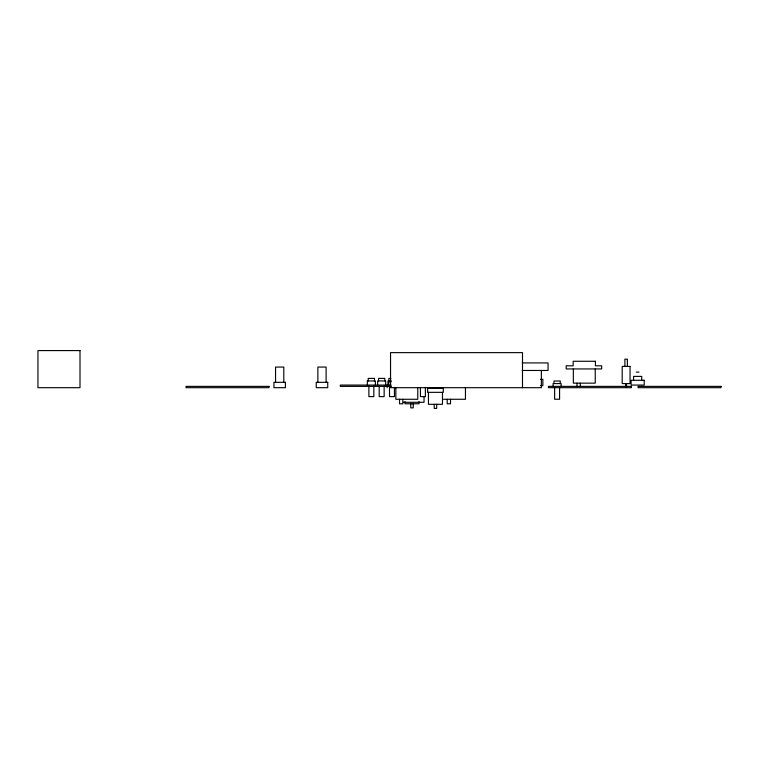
<?xml version="1.0" encoding="UTF-8"?>
<svg xmlns="http://www.w3.org/2000/svg" width="759" height="759" viewBox="0 0 759 759"><rect width="100%" height="100%" fill="white"/><g stroke="black" fill="none" stroke-linecap="round" stroke-linejoin="round"><path stroke-width="1.14" d="M522.277 362.916L548.055 362.916L548.055 370.468L522.135 370.468M636.346 372.109L638.964 372.109M390.932 378.39L388.845 378.39L388.845 380.942M540.55 379.31L542.856 379.31L542.856 385.619L540.55 385.619M391.407 380.942L387.963 380.942L387.963 385.069M391.037 381.929L388.703 381.929L388.703 385.069M391.075 385.069L340.345 385.069L340.355 386.378L391.445 386.378M443.55 399.272L465.457 399.272L465.457 387.432M403.409 402.289L424.034 402.289L424.034 396.549M641.725 380.287L641.725 376.398L633.575 376.398L633.575 380.287M627.361 366.407L627.361 359.187L624.894 359.187L624.894 366.407M626.545 383.58L626.545 386.663M625.72 383.58L625.72 386.663M595.246 368.94L595.246 383.153L573.339 383.153L573.339 368.94M580.303 383.153L580.293 386.549M577.011 383.153L577.001 386.549M561.129 386.654L561.129 383.561L553.083 383.561L553.083 386.654M560.237 383.561L560.237 381.009L553.975 381.009L553.975 383.561M559.582 387.688L559.582 399.234L554.63 399.234L554.63 387.688M541.366 370.468L541.366 387.688L390.534 387.688L390.534 352.631L522.496 352.631L522.496 387.688M450.514 399.272L450.514 403.807L447.212 403.807L447.212 399.272M442.478 392.346L442.478 404.3L428.456 404.3L428.456 392.346M436.7 404.3L436.7 408.427L434.233 408.427L434.233 404.3M425.382 387.375L425.382 396.615L420.429 396.615L420.429 387.375M419.015 401.596L419.015 403.769L404.993 403.769L404.993 401.596M417.763 387.432L417.763 399.272L395.856 399.272L395.856 387.432M413.238 403.769L413.238 407.887L410.771 407.887L410.771 403.769M402.82 399.272L402.82 403.807L399.528 403.807L399.538 399.272M394.452 387.375L394.452 396.615L389.509 396.615L389.509 386.217M387.128 385.942L387.128 387.688M385.695 385.069L385.695 380.942L377.65 380.942L377.65 385.069M384.804 380.942L384.804 378.39L378.542 378.39L378.542 380.942M384.149 386.217L384.149 396.615L379.196 396.615L379.196 386.217M375.382 385.069L375.382 380.942L367.337 380.942L367.337 385.069M374.5 380.942L374.5 378.39L368.229 378.39L368.229 380.942M373.836 386.217L373.836 396.615L368.883 396.615L368.883 386.217M326.114 382.327L326.114 367.071L317.869 367.071L317.869 382.327M283.8 382.327L283.8 367.071L275.555 367.071L275.555 382.327M80.008 350.573L37.95 350.573L37.95 387.688L80.008 387.688L80.008 350.573M595.417 361.275L573.159 361.275L573.159 365.8L566.186 365.8L566.186 368.94L601.65 368.94L601.65 365.8L595.417 365.8L595.417 361.275M630.055 366.407L622.2 366.407L622.2 383.58L630.055 383.58L630.055 366.407M644.201 380.287L631.109 380.287L631.109 385.069L644.201 385.069L644.201 380.287M285.412 382.327L273.933 382.327L273.933 387.688L285.412 387.688L285.412 382.327M327.727 382.327L316.247 382.327L316.247 387.688L327.727 387.688L327.727 382.327M268.999 386.378L186.031 386.378L186.031 387.688L268.999 387.688L268.999 386.378M631.45 386.378L548.463 386.378L548.463 387.688L631.45 387.688L631.45 386.378M721.05 386.378L638.063 386.378L638.063 387.688L721.05 387.688L721.05 386.378M443.303 388.219L427.63 388.219L427.63 392.346L443.303 392.346L443.303 388.219"/></g></svg>
